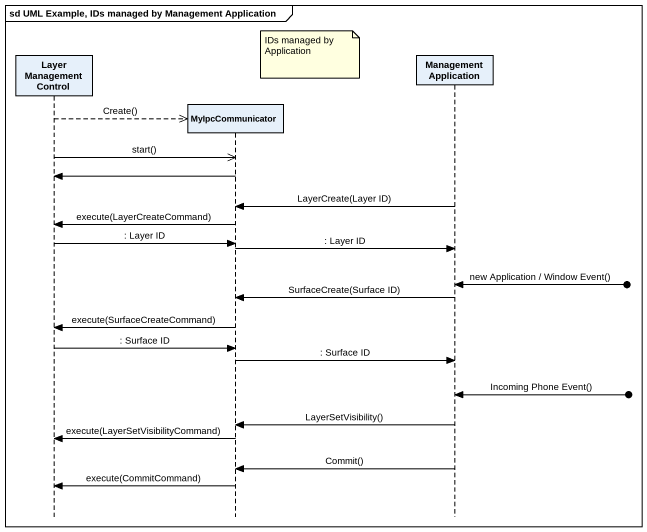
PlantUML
@startuml
mainframe sd UML Example, IDs managed by Management Application
hide footbox
participant "Layer Management Control" as Layer_Management_Control
participant MyIpcCommunicator
participant "Management Application" as Management_Application

note right of MyIpcCommunicator : IDs managed by Application
Layer_Management_Control -->> MyIpcCommunicator ** : Create()
Layer_Management_Control ->> MyIpcCommunicator : start()
MyIpcCommunicator -> Layer_Management_Control
Management_Application -> MyIpcCommunicator : LayerCreate(Layer ID)
MyIpcCommunicator -> Layer_Management_Control : execute(LayerCreateCommand)
Layer_Management_Control -> MyIpcCommunicator : : Layer ID
MyIpcCommunicator -> Management_Application : : Layer ID
Management_Application <-o] : new Application / Window Event()
Management_Application -> MyIpcCommunicator : SurfaceCreate(Surface ID)
MyIpcCommunicator -> Layer_Management_Control : execute(SurfaceCreateCommand)
Layer_Management_Control -> MyIpcCommunicator : : Surface ID
MyIpcCommunicator -> Management_Application : : Surface ID
Management_Application <-o] : Incoming Phone Event()
Management_Application -> MyIpcCommunicator : LayerSetVisibility()
MyIpcCommunicator -> Layer_Management_Control : execute(LayerSetVisibilityCommand)
Management_Application -> MyIpcCommunicator : Commit()
MyIpcCommunicator -> Layer_Management_Control : execute(CommitCommand)
@enduml
